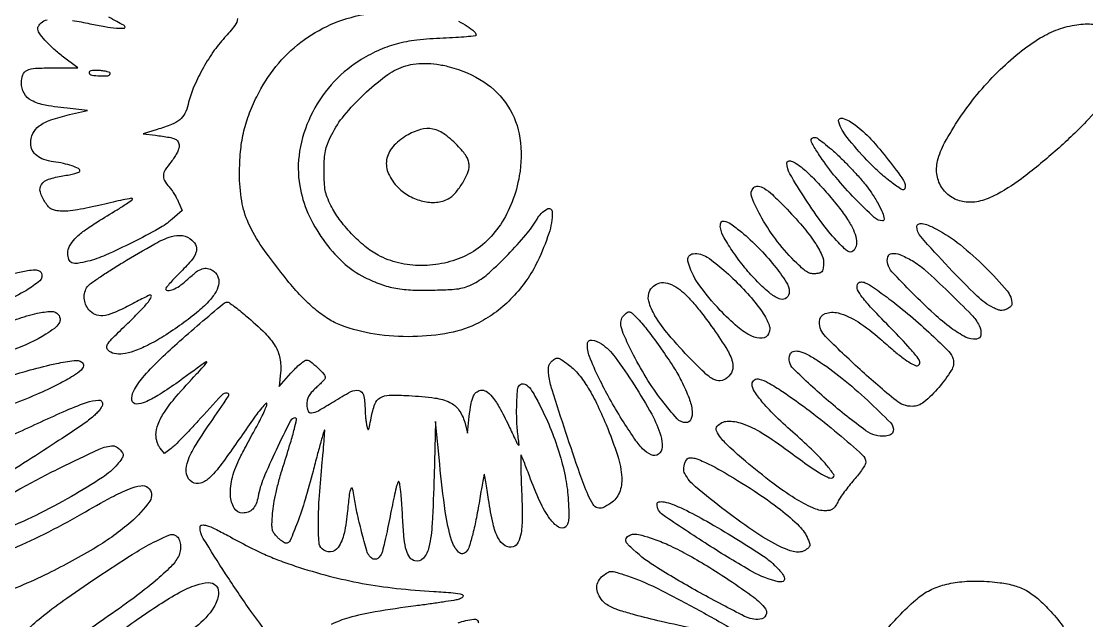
# Model space of a CAD drawing. Header units: inches. Extents: x 0 to 5940, y 0 to 4205.
# Drawn here: x 5421.95 to 5454.9, y 740.59 to 759.13 of the extents above; entities that cross this region are included whole.
import ezdxf

# ---------------------------------------------------------------- set-up
doc = ezdxf.new("R2010")
doc.units = ezdxf.units.IN
doc.header["$LTSCALE"] = 50
doc.header["$MEASUREMENT"] = 0
doc.layers.get('0').update_dxf_attribs({"color": 1})

# ---------------------------------------------------------------- blocks, each defined once
blk = doc.blocks.new('JACZ-COO-GE-001-CAR-LOGO-R00')
at = {"color": 8}
for points in [[(4930.75, 2835.17, -0.143951), (4929.55, 2832.1, -0.020713), (4925.16, 2826.9, 0.035031), (4920.14, 2820.6, 0.025592), (4915.46, 2812.98, 0.025936), (4911.67, 2805.11, 0.042851), (4909.42, 2798.1, -0.059895), (4908.01, 2794.15, -0.106612), (4905.85, 2791.48, -0.07751), (4902.29, 2789.41, -0.020649), (4896.07, 2787.27), (4890.07, 2785.48), (4895.31, 2784.79, -0.007597), (4901.3, 2783.91, -0.064681), (4903.89, 2783.13, -0.165194), (4905.12, 2782, -0.124694), (4905.57, 2780.21, -0.086109), (4905.34, 2778.88, -0.031481), (4904.58, 2777.12, -0.029034), (4903.46, 2775.19, -0.02523), (4902.07, 2773.31, 0.027858), (4899.56, 2769.88, 0.124792), (4898.77, 2767.54, 0.149726), (4899.26, 2765.34, 0.046172), (4901.22, 2762.52, -0.022239), (4902.34, 2761.07, -0.01413), (4903.52, 2759.28, -0.014192), (4904.58, 2757.45, -0.025407), (4905.33, 2755.89), (4906.79, 2752.41), (4902.53, 2748.62, -0.054957), (4896.78, 2744.55, -0.010597), (4885.49, 2738.6, -0.011362), (4873.85, 2733.11, -0.0416), (4866.16, 2730.43, -0.02621), (4861.77, 2729.54, -0.13432), (4859.32, 2729.83, -0.217711), (4858.01, 2731.22, -0.081808), (4857.57, 2733.92, -0.124392), (4858.34, 2736.98, -0.065504), (4860.65, 2740.18, -0.04665), (4864.58, 2743.63, -0.020205), (4870.38, 2747.49, 0.001349), (4878.78, 2752.64, 0.009222), (4882.86, 2755.26, 0.010042), (4885.27, 2756.94, 0.460708), (4885.31, 2757.47, 0.249165), (4884.9, 2757.6, 0.001781), (4881.29, 2756.88, 0.006177), (4877.11, 2755.99, 0.003849), (4872.23, 2754.84, -0.008551), (4866.75, 2753.61, -0.011589), (4861.76, 2752.69, -0.012438), (4857.59, 2752.13, -0.043213), (4854.87, 2752.07, -0.023436), (4852.2, 2752.37, -0.082069), (4850.56, 2752.92, -0.090884), (4849.28, 2753.93, -0.032734), (4847.85, 2755.78, -0.073728), (4845.72, 2760.26, -0.223943), (4846.19, 2763.51, -0.16984), (4849.23, 2765.83, -0.041173), (4855.47, 2767.3, 0.012569), (4858.23, 2767.79, 0.019668), (4860.57, 2768.36, 0.014621), (4862.4, 2768.94, 0.290348), (4862.75, 2769.38, 0.315597), (4862.19, 2770.39, 0.028482), (4859.37, 2771.56, 0.030096), (4855.64, 2772.62, 0.021904), (4851.39, 2773.37, -0.05002), (4847.24, 2774.34, -0.086502), (4844.15, 2776.04, -0.107622), (4842.25, 2778.38, -0.11728), (4841.57, 2781.23, -0.110991), (4842.53, 2785.52, -0.122524), (4845.22, 2788.8, -0.078948), (4850.18, 2791.41, -0.024537), (4858.31, 2793.72), (4866.07, 2795.51), (4858.57, 2796.27, -0.017901), (4847.85, 2797.74, -0.079345), (4841.85, 2799.8, -0.147527), (4838.72, 2802.91, -0.124654), (4837.57, 2807.44, -0.08985), (4838.19, 2810.84, -0.195879), (4839.95, 2812.76, -0.096404), (4843.57, 2813.67, -0.013553), (4851.29, 2813.88), (4861.87, 2813.88), (4855.15, 2818.96, -0.022758), (4851.11, 2822.32, -0.028292), (4847.69, 2825.81, -0.028678), (4845.23, 2828.98, -0.150746), (4844.57, 2831.06, -0.13034), (4844.67, 2831.41, -0.023908), (4845.03, 2832, -0.024254), (4845.54, 2832.66, -0.019967), (4846.14, 2833.31, -0.163322), (4848.64, 2834.55, -0.039325)], [(4859.53, 2834.31, -0.017193), (4867.12, 2832.9, 0.010943), (4873.54, 2831.63, 0.023947), (4878.51, 2831, 0.032923), (4881.77, 2830.96, 0.569495), (4882.17, 2831.72, 0.126944), (4881.66, 2832.21, 0.002918), (4878.73, 2833.83, 0.006326), (4875.24, 2835.68, 0.004222)], [(5025.97, 2833.96, -0.030758), (5029.75, 2831.77, -0.026169), (5032.85, 2829.46, -0.223081), (5033.57, 2827.93, -0.384987), (5033.28, 2827.6, -0.002832), (5029.38, 2827.23, -0.00843), (5024.78, 2826.9, -0.005079), (5019.32, 2826.65, 0.019733), (5008.01, 2825.8, 0.037687), (4999.06, 2824.08, 0.042093), (4991.15, 2821.2, 0.032508), (4983.08, 2816.81, 0.072576), (4971.06, 2806.52, 0.068678), (4962.22, 2793.03, 0.070258), (4957.5, 2777.96, 0.082805), (4957.54, 2763.03, 0.062162), (4961.07, 2751.27, 0.050386), (4967.59, 2739.81, 0.051227), (4976.11, 2730.08, 0.071338), (4985.6, 2723.5, 0.029892), (4992.46, 2720.56, 0.041653), (4998.91, 2718.84, 0.035969), (5006.24, 2718.06, 0.015987), (5015.96, 2718.04, 0.005751), (5023.22, 2718.34, 0.033493), (5027.02, 2718.8, 0.052163), (5029.95, 2719.68, 0.027152), (5033.39, 2721.34, 0.058356), (5039.21, 2725.5, 0.015944), (5047.33, 2733.36, 0.016584), (5055.07, 2741.88, 0.043731), (5059.83, 2748.61, -0.119875), (5064.06, 2752.99, -0.587102), (5066.39, 2751.72, -0.083547), (5064.95, 2742.49, -0.031798), (5060.05, 2730.38, -0.040063), (5055.3, 2722.26, -0.03878), (5049.28, 2714.91, -0.039438), (5042.31, 2708.69, -0.045117), (5034.74, 2703.95, -0.069669), (5022.02, 2699.59, -0.043277), (5006.3, 2697.95, -0.042182), (4989.96, 2699.04, -0.053126), (4975.29, 2702.89, -0.049934), (4969.8, 2705.63, -0.033683), (4964.14, 2709.76, -0.029138), (4958.27, 2715.29, -0.019267), (4952.18, 2722.25, -0.015413), (4941.39, 2736.48, -0.049306), (4935.48, 2746.81, -0.064111), (4932.54, 2756.53, -0.041712), (4931.59, 2768.23, -0.021638), (4932.01, 2777.65, -0.032795), (4933.27, 2785.74, -0.033998), (4935.53, 2793.39, -0.025784), (4938.99, 2801.42, -0.055126), (4947.29, 2814.42, -0.059314), (4958.06, 2824.93, -0.060113), (4970.86, 2832.52, -0.059348), (4985.14, 2836.88, -0.0423)], [(4823.57, 2678.38, -0.004351), (4841.37, 2683.58, -0.016207), (4852.7, 2686.39, -0.020438), (4860.31, 2687.7, -0.181164), (4863.57, 2686.94, -0.291032), (4864.26, 2685.38, -0.167592), (4863.27, 2683.5, -0.057148), (4859.95, 2681.01, -0.011987), (4853.57, 2677.49, -0.018186), (4844.11, 2672.99, -0.010285), (4832.36, 2668.2, -0.0097)], [(4834.7, 2725.34, -0.008828), (4840.24, 2726.44, -0.044512), (4843.38, 2726.72, -0.096716), (4845.23, 2726.36, -0.207697), (4846.22, 2725.34, -0.312156), (4845.43, 2722.07, -0.048108), (4839.74, 2717.92, -0.035245), (4830.49, 2713.29, -0.015116)], [(4832, 2605.74, 0.018199), (4847.34, 2612.79, 0.013912), (4863.6, 2621.56, -0.006435), (4876.43, 2628.73, -0.030018), (4884.1, 2632.32, -0.055505), (4889.09, 2633.68, -0.215171), (4892.11, 2632.84, -0.388395), (4892.91, 2627.08, -0.064333), (4884.71, 2617.96, -0.04209), (4869.68, 2607.09, -0.02107), (4849.07, 2595.85, -0.030103), (4824.27, 2585.44, -0.064738)], [(4833.95, 2655.64, -0.002831), (4855.54, 2665.56, -0.023054), (4865.64, 2669.57, -0.067246), (4870.83, 2670.62, -0.4331), (4872.57, 2668.98, -0.125735), (4872.33, 2668.04, -0.031163), (4871.47, 2666.67, -0.0299), (4870.26, 2665.19, -0.026093), (4868.82, 2663.78, -0.031821), (4864.06, 2660.11, -0.003179), (4852.1, 2652.12, -0.004243), (4838.5, 2643.34, -0.004727), (4825.23, 2635.1, 0.015967)], [(5025.79, 2574.59, -0.043638), (5032.65, 2576.16, -0.455241), (5034.57, 2574.48, -0.202877)], [(4946.98, 2565.7, -0.01494), (4936.45, 2579.63, -0.010987), (4925.59, 2595.65, -0.005939), (4915.95, 2610.95, -0.138383), (4914.57, 2615.85, -0.384385), (4915.34, 2616.71, -0.100279), (4917.36, 2616.51, -0.040571), (4920.9, 2615.1, -0.009916), (4926.49, 2612.2, 0.005134), (4935.61, 2607.36, 0.013334), (4942.3, 2604.11, 0.015912), (4948.44, 2601.57, 0.010778), (4955.57, 2599.05, 0.015941), (4970.25, 2594.73, 0.018262), (4984.52, 2591.57, 0.017863), (4999.26, 2589.41, 0.014074), (5015.34, 2588.09, -0.007874), (5023.71, 2587.51, -0.058661), (5027.62, 2586.71, -0.577907), (5027.82, 2585.72, -0.115001), (5025.8, 2584.63, -0.02711), (5024.01, 2584.24, -0.002248), (5019.32, 2583.51, -0.002998), (5013.71, 2582.69, -0.002308), (5007.57, 2581.86, 0.008677), (4990.03, 2579.27, 0.028636), (4978.64, 2576.7, 0.04436), (4971.09, 2573.8, 0.112542)], [(4833.01, 2564.7, -0.032724), (4847.02, 2577.64, -0.017767), (4857.08, 2585.2, -0.006046), (4872.2, 2595.48, -0.005322), (4887.25, 2605.23, -0.030493), (4895.58, 2609.81, -0.002513), (4900.36, 2612.04, -0.043203), (4901.98, 2612.62, -0.130016), (4903.06, 2612.62, -0.07728), (4904.24, 2612.1, -0.149312), (4905.48, 2610.65, -0.075064), (4906.11, 2608.31, -0.068599), (4906.04, 2605.63, -0.078906), (4905.24, 2603.2, -0.078176), (4901.96, 2598.73, -0.019865), (4895.3, 2592.64, -0.016626), (4885.95, 2585.25, -0.008098), (4873.57, 2576.42, 0.015816), (4855.26, 2562.94, 0.06154)], [(5209.16, 2569.97, -0.0187), (5215.81, 2577.43, -0.018757), (5223.02, 2584.37, -0.057859), (5228.53, 2588.26, -0.056749), (5234.64, 2590.74, -0.039024), (5241.97, 2592.17, -0.034876), (5250.31, 2592.56, -0.02633), (5259.47, 2591.86, -0.037329), (5265.77, 2590.55, -0.059211), (5270.85, 2588.43, -0.052662), (5275.68, 2584.97, -0.023351), (5281.31, 2579.5, -0.085925), (5291.58, 2563.84, -0.12761)]]:
    blk.add_lwpolyline(points, format="xyb", dxfattribs=at)
for points in [[(5305.27, 2830.92, -0.135992), (5309.93, 2825.95, -0.124131), (5311.57, 2819.11, -0.092733), (5309.89, 2810.66, -0.048447), (5304.93, 2801.1, -0.049495), (5296.61, 2790.68, -0.018956), (5283.15, 2777.88, -0.019091), (5268.63, 2766.04, -0.044476), (5256.73, 2758.63, -0.062435), (5250.15, 2756.28, -0.09109), (5244.02, 2756.05, -0.102561), (5238.73, 2757.97, -0.099966), (5234.59, 2761.85, -0.113946), (5232.28, 2767.43, -0.101571), (5232.52, 2773.71, -0.065655), (5235.56, 2781.54, -0.021413), (5242, 2792.16, -0.02576), (5249.61, 2802.39, -0.024318), (5258.37, 2812, -0.025156), (5267.65, 2820.34, -0.034906), (5276.79, 2826.76, -0.047852), (5284.47, 2830.44, -0.051642), (5292.51, 2832.48, -0.057458), (5299.83, 2832.7, -0.11623)], [(5022.03, 2814.35, -0.080107), (5036.92, 2807.79, -0.107086), (5047.3, 2797.36, -0.106886), (5052.45, 2783.54, -0.079567), (5052.2, 2767.23, -0.048198), (5049.1, 2756.04, -0.055868), (5044.02, 2746.24, -0.05993), (5037.27, 2738.39, -0.072941), (5029.25, 2732.95, -0.057657), (5019.89, 2729.69, -0.055869), (5009.93, 2728.61, -0.056916), (5000.16, 2729.76, -0.064813), (4991.35, 2733.08, -0.050658), (4985.75, 2736.83, -0.029602), (4979.85, 2742.34, -0.029478), (4974.59, 2748.58, -0.04652), (4970.94, 2754.54, -0.021171), (4969.39, 2758.07, -0.045328), (4968.56, 2760.92, -0.037273), (4968.18, 2764.21, -0.01039), (4968.07, 2769.4, -0.010629), (4968.18, 2774.75, -0.040955), (4968.6, 2778.04, -0.046411), (4969.51, 2781.02, -0.016429), (4971.35, 2785.09, -0.059403), (4976.69, 2793.31, -0.029285), (4985.24, 2802.42, -0.029069), (4994.57, 2810.29, -0.075111), (5002.31, 2814.45, -0.052526), (5006.47, 2815.46, -0.034536), (5011.38, 2815.77, -0.032297), (5016.69, 2815.4, -0.030116)], [(4866.8, 2811.69, 0.278093), (4867.93, 2810.73, 0.032472), (4871.36, 2810.38, 0.032323), (4874.78, 2810.49, 0.317798), (4875.82, 2811.38, 0.360413), (4875.62, 2811.79, 0.038776), (4874.57, 2812.18, 0.033703), (4873.06, 2812.5, 0.019682), (4871.22, 2812.69, 0.011972), (4868.84, 2812.78, 0.059661), (4867.52, 2812.64, 0.165198), (4866.91, 2812.27, 0.259342)], [(5196.95, 2789.31, -0.043063), (5203.75, 2783.13, -0.021475), (5211.28, 2774.25, -0.013861), (5217.86, 2765.28, -0.235978), (5218.36, 2761.76, -0.489677), (5217.15, 2761.34, -0.018266), (5212.59, 2764.52, -0.023059), (5207.28, 2768.91, -0.019225), (5202.05, 2774.04, -0.020302), (5193.54, 2783.83, -0.088413), (5189.89, 2790.55, -0.613402), (5191.48, 2792.16, -0.086308)], [(5003.53, 2784.63, 0.077575), (4997.63, 2779.75, 0.142514), (4995, 2774.16, 0.148868), (4995.82, 2768.2, 0.087399), (4999.97, 2762.24, 0.071058), (5004.87, 2758.54, 0.070271), (5010.63, 2756.35, 0.074667), (5016.44, 2755.91, 0.101177), (5021.49, 2757.34, 0.095888), (5024.39, 2759.63, 0.037319), (5027.45, 2763.76, 0.03717), (5029.84, 2768.27, 0.103707), (5030.57, 2771.76, 0.069067), (5030.32, 2773.56, 0.059506), (5029.58, 2775.32, 0.04327), (5028.23, 2777.31, 0.01637), (5026.02, 2779.83, 0.043677), (5020.16, 2785.09, 0.108953), (5014.95, 2787.46, 0.123176), (5009.64, 2787.28, 0.064362)], [(5190.51, 2775.27, -0.012106), (5194.3, 2771.48, -0.009674), (5198.21, 2767.23, -0.009804), (5201.66, 2763.15, -0.024289), (5203.99, 2760, -0.017163), (5206.87, 2755.32, -0.034682), (5208.75, 2751.42, -0.051958), (5209.52, 2748.71, -0.465459), (5208.82, 2747.88, -0.190292), (5205.21, 2749.31, -0.01221), (5196.96, 2757.41, -0.018656), (5188.59, 2766.72, -0.027239), (5182, 2775.55, -0.006662), (5178.98, 2780.24, -0.064602), (5177.99, 2782.38, -0.283666), (5178.26, 2783.41, -0.194062), (5179.41, 2783.88, -0.152417), (5180.68, 2783.48, -0.013648), (5183.41, 2781.48, -0.015857), (5186.73, 2778.74, -0.009399)], [(5174.33, 2770.58, -0.025869), (5179.01, 2766.23, -0.012817), (5184.52, 2760.28, -0.012816), (5189.77, 2753.97, -0.022802), (5193.72, 2748.47, -0.034607), (5196.21, 2744, -0.067892), (5197.43, 2740.12, -0.096306), (5197.36, 2737.02, -0.167062), (5196.03, 2734.85, -0.158473), (5195.01, 2734.44, -0.148422), (5193.92, 2734.7, -0.060598), (5192.42, 2735.83, -0.009202), (5189.78, 2738.48, -0.032607), (5183.14, 2746.33, -0.015336), (5175.57, 2757.27, -0.010397), (5168.82, 2768.18, -0.13411), (5167.57, 2772.75, -0.300922), (5168.15, 2773.63, -0.18008), (5169.45, 2773.69, -0.071452), (5171.59, 2772.65, -0.0249)], [(5166.69, 2753.87, -0.01412), (5174.29, 2745.56, -0.030866), (5179.52, 2738.71, -0.040299), (5182.64, 2733.12, -0.128822), (5183.37, 2728.94, -0.025775), (5183.09, 2726.92, -0.135396), (5182.6, 2725.92, -0.152722), (5181.7, 2725.37, -0.035629), (5179.94, 2725.07, -0.070026), (5178.11, 2725.15, -0.082093), (5176.47, 2725.74, -0.052447), (5174.6, 2727.06, -0.013084), (5171.85, 2729.6, -0.03414), (5163.56, 2738.87, -0.035838), (5156.74, 2749.03, -0.034464), (5152.39, 2758.06, -0.300143), (5153.24, 2762.21, -0.234503), (5155.15, 2762.85, -0.105209), (5157.7, 2761.93, -0.049749), (5161.29, 2759.18, -0.011754)], [(5148.07, 2742.96, -0.027637), (5155.32, 2736.31, -0.02482), (5162.07, 2728.67, -0.022073), (5167.31, 2721.49, -0.147473), (5168.57, 2717.3, -0.212494), (5167.4, 2714.67, -0.26624), (5164.83, 2714.11, -0.095336), (5160.53, 2716.45, -0.026251), (5154.82, 2721.66, -0.023315), (5149.45, 2727.65, -0.020859), (5144.45, 2734.33, -0.020434), (5140.52, 2740.58, -0.080748), (5138.93, 2744.83, -0.144477), (5139.13, 2747.08, -0.363791), (5140.48, 2747.81, -0.104067), (5143.34, 2746.57, -0.017732)], [(5232.05, 2744.34, -0.047306), (5242.18, 2737.65, -0.026569), (5253.17, 2727.8, -0.021691), (5262.45, 2717.7, -0.176815), (5264.57, 2711.91, -0.161602), (5264.41, 2711.42, -0.048048), (5263.88, 2710.83, -0.042691), (5263.11, 2710.25, -0.034938), (5262.21, 2709.76, -0.054301), (5260.88, 2709.32, -0.080018), (5259.66, 2709.26, -0.066036), (5258.31, 2709.59, -0.026164), (5256.58, 2710.38, -0.07376), (5249.58, 2715.42, -0.010983), (5237.37, 2727.83, -0.006766), (5225.23, 2741.09, -0.184048), (5223.57, 2745.44, -0.284672), (5224.22, 2746.5, -0.148853), (5225.8, 2746.76, -0.067139), (5228.44, 2746.05, -0.022733)], [(4911.09, 2739.61, -0.132606), (4912.85, 2737.02, -0.174904), (4912.82, 2734.18, -0.089897), (4910.68, 2730.6, -0.019885), (4905.75, 2725.39, 0.009522), (4903.27, 2722.88, 0.015796), (4901.29, 2720.66, 0.009608), (4899.78, 2718.79, 0.377369), (4899.82, 2718.3, 0.24456), (4901.22, 2717.86, 0.06642), (4903.5, 2718.58, 0.049397), (4906.31, 2720.26, 0.028493), (4909.34, 2722.77, -0.022336), (4912.93, 2725.84, -0.08362), (4915.53, 2727.24, -0.13145), (4917.79, 2727.39, -0.096517), (4920.12, 2726.44, -0.137921), (4922.14, 2724.11, -0.136902), (4922.67, 2721.07, -0.103066), (4921.53, 2717.49, -0.054875), (4918.82, 2713.71, -0.036515), (4913.86, 2708.93, -0.016489), (4906.72, 2703.39, -0.016438), (4898.94, 2698.14, -0.025581), (4891.88, 2694.19, -0.02713), (4886.05, 2691.69, -0.057456), (4881.28, 2690.54, -0.080783), (4877.56, 2690.69, -0.147025), (4874.9, 2692.12, -0.213846), (4874.39, 2693.46, -0.144837), (4874.95, 2695.02, -0.038956), (4877.11, 2697.54, -0.003097), (4883.38, 2703.7, 0.006328), (4889.07, 2709.35, 0.026055), (4892.28, 2712.99, 0.064039), (4893.56, 2715.11, 0.541851), (4893.06, 2715.88, 0.114841), (4892.69, 2715.79, 0.001098), (4890.19, 2714.56, 0.00359), (4887.32, 2713.1, 0.002308), (4884.02, 2711.38, -0.020472), (4877.27, 2708.17, -0.074266), (4872.69, 2706.97, -0.126847), (4869.33, 2707.46, -0.127314), (4866.64, 2709.51, -0.071862), (4865.24, 2711.94, -0.079897), (4864.65, 2714.57, -0.082854), (4864.93, 2717.18, -0.085457), (4866.03, 2719.52, -0.084446), (4867.2, 2720.71, -0.005795), (4871.07, 2723.41, -0.008139), (4875.79, 2726.53, -0.006018), (4881.11, 2729.83, -0.006951), (4895.09, 2738, -0.049985), (4902.22, 2741.15, -0.11928), (4906.98, 2741.52, -0.138603)], [(5133.18, 2732.24, -0.03211), (5140.41, 2726.63, -0.020995), (5148.02, 2719.31, -0.02104), (5154.66, 2711.74, -0.050248), (5158.74, 2705.48, -0.020296), (5159.72, 2703.4, -0.061745), (5160.14, 2701.9, -0.082983), (5160.12, 2700.6, -0.061603), (5159.69, 2699.23, -0.276599), (5156.88, 2697.3, -0.128824), (5152.39, 2698.18, -0.065856), (5146.25, 2702.2, -0.0253), (5138.85, 2709.26, -0.035226), (5129.35, 2720.83, -0.094054), (5124.92, 2730.5, -0.453422), (5127.18, 2733.73, -0.178329)], [(5221.49, 2730.75, -0.053639), (5227.2, 2726.61, -0.008539), (5237.3, 2717.16, -0.007314), (5247.15, 2707.34, -0.075813), (5250.47, 2702.7, -0.146425), (5251.18, 2698.8, -0.356432), (5249.23, 2696.9, -0.140768), (5244.58, 2697.79, -0.042774), (5238.42, 2701.62, -0.025883), (5230.98, 2707.79, -0.011149), (5221.71, 2716.73, -0.006292), (5212.85, 2725.87, -0.128349), (5211.02, 2729.22, -0.129218), (5211.06, 2732.32, -0.297731), (5212.73, 2733.8, -0.135725), (5216.19, 2733.36, -0.031566)], [(5120.57, 2718.83, -0.036428), (5123.65, 2716.28, -0.020831), (5126.99, 2712.8, -0.016885), (5130.73, 2708.25, -0.008959), (5135.08, 2702.38, -0.011673), (5141.21, 2693.34, -0.059396), (5143.87, 2687.88, -0.125755), (5144.2, 2684.05, -0.15632), (5142.57, 2680.88, -0.12354), (5139.58, 2679.09, -0.179907), (5136.55, 2679.28, -0.082804), (5132.67, 2681.84, -0.013696), (5126.26, 2688.13, -0.014717), (5116.53, 2698.83, -0.04255), (5110.69, 2706.95, -0.067325), (5108.02, 2713.2, -0.192529), (5108.53, 2717.81, -0.115304), (5110.65, 2720.22, -0.134689), (5113.5, 2721.27, -0.112164), (5116.9, 2720.79, -0.064366)], [(5211.54, 2714.3, -0.013912), (5220.84, 2706.89, -0.013509), (5229.8, 2698.89, -0.009153), (5237.37, 2691.5, -0.134045), (5239.19, 2688.28, -0.202133), (5238.43, 2683.39, -0.040127), (5233.09, 2676.09, -0.040718), (5226.59, 2669.7, -0.175704), (5221.57, 2667.88, -0.173623), (5214.63, 2670.36, -0.012753), (5199.07, 2683.82, -0.011966), (5184.14, 2698.08, -0.198624), (5181.57, 2704.3, -0.309503), (5184.02, 2707.88, -0.161753), (5189.66, 2708.16, -0.076561), (5198.22, 2704.3, -0.037436), (5207.75, 2697.02, 0.005668), (5213.52, 2692.01, 0.015931), (5217.7, 2688.68, 0.022155), (5220.89, 2686.52, 0.064261), (5223.32, 2685.43, 0.382644), (5224.71, 2686.08, 0.254104), (5224.54, 2687.95, 0.038636), (5220.74, 2692.75, 0.006599), (5212.73, 2701.2, -0.004232), (5204.19, 2710.11, -0.025337), (5200.03, 2715, -0.051135), (5198.06, 2718.21, -0.206912), (5197.96, 2720.46, -0.26773), (5199.25, 2721.5, -0.146907), (5201.32, 2721.22, -0.047943), (5204.87, 2719.18, -0.007134)], [(4934.36, 2706.99, -0.017009), (4942.57, 2699.43, -0.061491), (4946.96, 2693.87, -0.090363), (4948.97, 2688.63, -0.069214), (4949.27, 2682.48), (4948.72, 2676.46), (4953.73, 2682.17, -0.016631), (4955.78, 2684.36, -0.021849), (4957.8, 2686.2, -0.020058), (4959.57, 2687.57, -0.155388), (4960.55, 2687.88, -0.174398), (4962.15, 2687.3, -0.018402), (4965.17, 2684.62, -0.017976), (4967.98, 2681.72, -0.185758), (4968.57, 2680.19, -0.182134), (4968.43, 2679.81, -0.006823), (4967.39, 2678.67, -0.011558), (4966.1, 2677.34, -0.007789), (4964.57, 2675.88, 0.020289), (4962.5, 2673.81, 0.06147), (4961.35, 2672.19, 0.077429), (4960.76, 2670.57, 0.047411), (4960.57, 2668.53, 0.105682), (4961.13, 2665.9, 0.328126), (4962.62, 2665.05, 0.100398), (4965.56, 2666.02, 0.009667), (4972.05, 2669.9, -0.017006), (4979.58, 2674.25, -0.175733), (4983.07, 2674.74, -0.297999), (4985.02, 2672.79, -0.045192), (4985.69, 2667.05, 0.010441), (4985.78, 2665.04, 0.008192), (4985.96, 2662.87, 0.008296), (4986.2, 2660.85, 0.020087), (4986.46, 2659.38, 0.037141), (4986.86, 2658.02, 0.645175), (4987.2, 2658, 0.072932), (4987.58, 2659.06, 0.00325), (4988.31, 2662.88, -0.039228), (4989.91, 2668.84, -0.17526), (4992.18, 2671.6, -0.130622), (4996.09, 2672.71, -0.018254), (5004.57, 2672.54, -0.018488), (5015.82, 2671.49, -0.078999), (5022.26, 2669.59, -0.127819), (5026.16, 2666.3, -0.087739), (5028.65, 2661.05), (5029.93, 2656.38), (5030.63, 2663.48, -0.017829), (5031.39, 2669.07, -0.068456), (5032.45, 2672.41, -0.127894), (5033.96, 2674.21, -0.155747), (5036.05, 2674.88, -0.172326), (5038.51, 2674, -0.062429), (5041.11, 2671.29, -0.037958), (5044.12, 2666.52, -0.011291), (5047.98, 2658.82, 0.001191), (5051.04, 2652.38, 0.064611), (5051.78, 2651.25, 0.732372), (5052.1, 2651.39, 0.011289), (5051.76, 2654.38, -0.023127), (5051.15, 2661.03, -0.017569), (5051.09, 2668.34, -0.011504), (5051.41, 2675.02, -0.180266), (5052.35, 2677.06, -0.240043), (5054.05, 2677.61, -0.160719), (5055.9, 2676.65, -0.063367), (5058.16, 2673.69, -0.013725), (5061.23, 2668.02, -0.021946), (5065.95, 2657.56, -0.022954), (5069.67, 2646.88, -0.024266), (5072.18, 2636.6, -0.03543), (5073.31, 2627.35, -0.00559), (5073.52, 2621.86, -0.031353), (5073.42, 2618.93, -0.063333), (5073.01, 2617.14, -0.132638), (5072.2, 2615.98, -0.331412), (5069.09, 2615.82, -0.091203), (5065.35, 2619.44, -0.048728), (5061.11, 2626.8, -0.017909), (5056.56, 2637.9, 0.002965), (5055.34, 2641.16, 0.004467), (5054.23, 2643.99, 0.001859), (5053.25, 2646.4, 0.099071), (5052.97, 2646.81, 0.670972), (5052.79, 2646.73, 0.001328), (5052.83, 2642.45, 0.004725), (5052.95, 2637.39, 0.0027), (5053.17, 2631.29, -0.009272), (5053.45, 2620.02, -0.039077), (5052.96, 2613.28, -0.07406), (5051.72, 2609.26, -0.207184), (5049.55, 2607.37, -0.217642), (5046.06, 2607.8, -0.135955), (5043.21, 2610.85, -0.065545), (5040.9, 2617.19, -0.017925), (5038.96, 2627.68, 0.001846), (5038.34, 2631.8, 0.002952), (5037.77, 2635.31, 0.000606), (5037.25, 2638.4, 0.149548), (5037.12, 2638.65, 0.609791), (5037, 2638.61, 0.000958), (5036.44, 2635.67, 0.004353), (5035.83, 2632.26, 0.00253), (5035.16, 2628.15, -0.008567), (5033.7, 2619.89, -0.013809), (5032.15, 2612.93, -0.013147), (5030.62, 2607.49, -0.097452), (5029.35, 2605.13, -0.447343), (5026.04, 2604.99, -0.119592), (5022.99, 2610.15, -0.039375), (5020.28, 2622.52, -0.009985), (5017.87, 2642.97), (5016.07, 2661.38), (5015.45, 2637.88, -0.00645), (5014.64, 2617.35, -0.042456), (5013.23, 2607.17, -0.122901), (5010.84, 2602.42, -0.28365), (5007.18, 2601.26, -0.174271), (5005.02, 2602.71, -0.086908), (5003.54, 2605.7, -0.047624), (5002.56, 2610.71, -0.01255), (5001.96, 2618.88, 0.003379), (5001.73, 2623.16, 0.003642), (5001.45, 2627.32, 0.003442), (5001.15, 2630.89, 0.017402), (5000.9, 2632.88, 0.005159), (5000.55, 2634.97, 0.155846), (5000.3, 2635.43, 0.514866), (5000.02, 2635.38, 0.019569), (4999.52, 2634.22, 0.034509), (4999.09, 2632.79, 0.002685), (4998.21, 2628.88, 0.003657), (4997.23, 2624.2, 0.002786), (4996.21, 2619.05, -0.00489), (4995.18, 2613.92, -0.006424), (4994.13, 2609.25, -0.004804), (4993.16, 2605.37, -0.059544), (4992.61, 2603.96, -0.082385), (4991.54, 2602.57, -0.154152), (4990.28, 2601.96, -0.162244), (4988.94, 2602.21, -0.093651), (4987.66, 2603.27, -0.105017), (4986.45, 2605.58, -0.005383), (4984.23, 2613.8, -0.009477), (4982.22, 2622.25, -0.020073), (4981.05, 2628.88, 0.030976), (4980.35, 2632.39, 0.696951), (4979.63, 2632.46, 0.083164), (4978.9, 2629.94, 0.006326), (4978.16, 2622.88, -0.030245), (4976.67, 2613.13, -0.094939), (4974.09, 2607.06, -0.227978), (4970.79, 2605.11, -0.220651), (4967.14, 2606.45, -0.181001), (4965.86, 2609.27, -0.016714), (4965.58, 2617.08, -0.017104), (4965.92, 2627.72, -0.007448), (4967.06, 2641.81, 0.002144), (4967.61, 2647.75, 0.003476), (4968.01, 2652.8, 0.000629), (4968.33, 2657.25, 0.217408), (4968.22, 2657.56, 0.572741), (4968.04, 2657.52, 0.000546), (4966.64, 2652.53, 0.003418), (4965.08, 2646.83, 0.00201), (4963.29, 2639.99, -0.009796), (4959.88, 2627.73, -0.017213), (4956.52, 2617.76, -0.012104), (4953.41, 2610.08, -0.29912), (4951.59, 2608.88, -0.129978), (4951, 2609.03, -0.023507), (4950.04, 2609.64, -0.023933), (4948.96, 2610.48, -0.019668), (4947.89, 2611.47, -0.044163), (4946.42, 2613.23, -0.103577), (4945.75, 2614.79, -0.059576), (4945.58, 2616.99, -0.007611), (4945.85, 2621.72, -0.024336), (4946.35, 2625.8, -0.013104), (4947.34, 2630.77, -0.011811), (4948.74, 2636.37, -0.009219), (4950.52, 2642.38, 0.002988), (4953.56, 2652.18, 0.011991), (4955.23, 2658.23, 0.010817), (4956.16, 2662.28, 0.475036), (4955.67, 2662.88, 0.283422), (4953.43, 2661.5, 0.005698), (4947.33, 2649.01, 0.012742), (4941.91, 2636.8, 0.051955), (4939.6, 2629.03, -0.047819), (4938.69, 2625.84, -0.094553), (4937.28, 2623.63, -0.113569), (4935.36, 2622.33, -0.091642), (4932.9, 2621.88, -0.26948), (4929.29, 2623.98, -0.11837), (4927.69, 2629.49, -0.07735), (4928.54, 2637.37, -0.052857), (4931.79, 2645.78, -0.002889), (4933.39, 2648.86, -0.001471), (4935.43, 2652.72, -0.001461), (4937.57, 2656.68, -0.002189), (4939.45, 2660.12, 0.009939), (4941.07, 2663.18, 0.014286), (4942.36, 2665.95, 0.010003), (4943.31, 2668.28, 0.174309), (4943.33, 2669.09, 0.56934), (4942.9, 2669.18, 0.01219), (4941.16, 2667.21, 0.015718), (4938.99, 2664.48, 0.008517), (4936.5, 2660.99, -0.004357), (4924.64, 2644.12, -0.039384), (4918.84, 2637.23, -0.121057), (4914.82, 2634.76, -0.226299), (4911.11, 2635.26, -0.193372), (4908.79, 2638.59, -0.132575), (4908.96, 2643.26, -0.062176), (4912.07, 2650.13, -0.014277), (4919.03, 2660.83, 0.004417), (4926.85, 2672.33, 0.560326), (4926.25, 2673.63, 0.239079), (4923.92, 2672.77, 0.00339), (4913.57, 2661.47, -0.004451), (4910.1, 2657.7, -0.005074), (4906.72, 2654.15, -0.004617), (4903.79, 2651.2, -0.028307), (4902.18, 2649.78), (4899.29, 2647.51), (4897.43, 2649.81, -0.058693), (4896.72, 2650.93, -0.033198), (4896.12, 2652.44, -0.032683), (4895.71, 2654.05, -0.045714), (4895.57, 2655.54, -0.09464), (4896.47, 2660.24, -0.052404), (4899.18, 2665.43, -0.032309), (4904.26, 2672.08, -0.008904), (4913.07, 2681.85, 0.004142), (4916.09, 2685.14, 0.030027), (4917.43, 2686.81, 0.689732), (4917.27, 2687.05, 0.102478), (4916.48, 2686.68, -0.004565), (4904.08, 2677.67, -0.018666), (4896.31, 2672.55, -0.02983), (4890.9, 2669.7, -0.106819), (4887.11, 2668.88, -0.377469), (4885.19, 2670.57, -0.151389), (4885.85, 2674.3, -0.058533), (4889.86, 2680.29, -0.022755), (4896.7, 2687.58, -0.010317), (4904.69, 2695.04, -0.006082), (4914.53, 2703.64, -0.001684), (4924.58, 2712.17, -0.166468), (4926.29, 2712.83, -0.159764), (4927.05, 2712.61, -0.008208), (4929.17, 2711.13, -0.012381), (4931.65, 2709.24, -0.008611)], [(4853.53, 2707.43, -0.162432), (4854.25, 2705.57, -0.155942), (4853.73, 2703.63, -0.087021), (4851.76, 2701.48, -0.027147), (4848.13, 2699, -0.048027), (4834.06, 2692.23, -0.016463), (4812.57, 2685.11, -0.007983), (4790.51, 2678.98, -0.329268), (4786.17, 2680.71, -0.412113), (4786.72, 2683.07, -0.014641), (4795.54, 2688.25, -0.019409), (4807.35, 2694.15, -0.011209), (4821.97, 2700.37, -0.009122), (4835.41, 2705.45, -0.030837), (4844.42, 2708.06, -0.04783), (4850.46, 2708.81, -0.230674)], [(5103.25, 2705.63, -0.025939), (5107.77, 2700.33, -0.010431), (5113.4, 2692.66, -0.010428), (5118.7, 2684.76, -0.026018), (5122.15, 2678.72, -0.025668), (5125.36, 2671.43, -0.064434), (5126.71, 2665.79, -0.129216), (5126.18, 2662.28, -0.299302), (5124.05, 2660.88, -0.211145), (5120.23, 2662.57, -0.021603), (5113.74, 2670.35, -0.02528), (5106.87, 2680.36, -0.022205), (5100.72, 2691.45, -0.008463), (5097.39, 2698.41, -0.049779), (5096.09, 2702.24, -0.106896), (5096.05, 2704.81, -0.135554), (5097.11, 2706.92, -0.035907), (5098.66, 2708.41, -0.228506), (5099.7, 2708.67, -0.1409), (5100.84, 2708.06, -0.011556)], [(5087.62, 2694.85, -0.078841), (5093.46, 2689.11, -0.01616), (5101.71, 2677.18, -0.017498), (5109.27, 2664.49, -0.052637), (5113.17, 2655.21, -0.082895), (5113.8, 2650.27, -0.231994), (5112.19, 2647.29, -0.266775), (5109.08, 2646.98, -0.098854), (5105.36, 2649.63, -0.039369), (5101.62, 2654.3, -0.01053), (5096.43, 2662.28, -0.010944), (5091.11, 2671.31, -0.01405), (5086.64, 2679.84, -0.019622), (5082.42, 2689.4, -0.110841), (5081.56, 2694.87, -0.433832), (5083.51, 2696.46, -0.122368)], [(5180.66, 2687.75, -0.026596), (5191.23, 2680.1, -0.018251), (5202.4, 2670.39, -0.010453), (5212.29, 2660.75, -0.245759), (5213.38, 2657.13, -0.119788), (5213.04, 2656.37, -0.089808), (5212.35, 2655.76, -0.071138), (5211.34, 2655.32, -0.041612), (5210.04, 2655.08, -0.184374), (5201.64, 2657.38, -0.019669), (5185.5, 2670.18, -0.016935), (5170.29, 2684.17, -0.298278), (5168.94, 2690.4, -0.244109), (5170.3, 2691.61, -0.117934), (5172.68, 2691.64, -0.064074), (5176.15, 2690.37, -0.023524)], [(5073.24, 2686, -0.061578), (5077.34, 2682.18, -0.033887), (5081.39, 2676.64, -0.027597), (5085.45, 2669.32, -0.015389), (5089.63, 2660.01, -0.019056), (5094.6, 2646.47, -0.06355), (5096.36, 2637.19, -0.10954), (5095.33, 2630.71, -0.151913), (5091.67, 2626.16, -0.04124), (5088.14, 2624.19, -0.194397), (5085.87, 2624.09, -0.173156), (5084, 2625.61, -0.031551), (5081.91, 2629.63, -0.021265), (5078.29, 2638.81, -0.0036), (5072.27, 2656.66, -0.002485), (5066.34, 2674.98, -0.043043), (5064.95, 2681.1, -0.020515), (5064.74, 2683.35, -0.057298), (5064.83, 2684.93, -0.078839), (5065.25, 2686.14, -0.074116), (5066.03, 2687.2, -0.049928), (5067.55, 2688.44, -0.189721), (5068.73, 2688.69, -0.105501), (5070.18, 2688.12, -0.010587)], [(5165.67, 2674.27, -0.015314), (5177.61, 2665.76, -0.013359), (5189.58, 2656.15, -0.006678), (5200.2, 2646.9, -0.213378), (5201.57, 2643.83, -0.131055), (5201.29, 2642.8, -0.016667), (5200.07, 2640.83, -0.018604), (5198.42, 2638.55, -0.01449), (5196.47, 2636.19, 0.01157), (5194.38, 2633.69, 0.010125), (5192.31, 2630.98, 0.010231), (5190.54, 2628.46, 0.029674), (5189.45, 2626.63, -0.025233), (5188.28, 2624.6, -0.095371), (5187.27, 2623.55, -0.112322), (5186.03, 2623.04, -0.042082), (5184.15, 2622.88, -0.108651), (5178.71, 2624.08, -0.030566), (5171.01, 2628.22, -0.02451), (5161.42, 2634.84, -0.011655), (5149.73, 2644.23, -0.010517), (5142.99, 2650.15, -0.037792), (5139.08, 2654.32, -0.068007), (5137.26, 2657.34, -0.281872), (5137.55, 2659.35, -0.212933), (5141.84, 2661.47, -0.093617), (5148.23, 2660.52, -0.05584), (5156.87, 2656.39, -0.020487), (5168.07, 2648.75, 0.004432), (5176.36, 2642.69, 0.017984), (5181.57, 2639.23, 0.025945), (5185.13, 2637.3, 0.163215), (5187.15, 2637.05, 0.526214), (5187.73, 2638.44, 0.034621), (5184.67, 2642.58, 0.024772), (5179.16, 2648.43, 0.009955), (5171.09, 2655.88, -0.010556), (5162.99, 2663.38, -0.023714), (5157.25, 2669.47, -0.028468), (5153.54, 2674.33, -0.149652), (5152.57, 2677.51, -0.250659), (5153.52, 2679.29, -0.210745), (5155.65, 2679.66, -0.070999), (5159.54, 2678.09, -0.01564)], [(4880, 2649.31, -0.053575), (4881.17, 2647.85, -0.184321), (4881.41, 2646.69, -0.118958), (4880.85, 2645.34, -0.017027), (4878.99, 2642.97, -0.073688), (4872.51, 2637.23, -0.014194), (4859.11, 2629.04, -0.01569), (4843.71, 2620.85, -0.020239), (4829.07, 2614.36, -0.035058), (4823.41, 2612.57, -0.033715), (4817.49, 2611.56, -0.030365), (4812.47, 2611.36, -0.31334), (4810.88, 2612.51, -0.2671), (4811.18, 2614.11, -0.027809), (4813.94, 2617, -0.027332), (4818, 2620.4, -0.015322), (4823.28, 2624.11, -0.01954), (4836.93, 2632.33, -0.01076), (4854.22, 2641.37, -0.006687), (4871.05, 2649.43, -0.104258), (4877.25, 2650.86, -0.097453), (4877.81, 2650.76, -0.035679), (4878.54, 2650.41, -0.033724), (4879.31, 2649.91, -0.034315)], [(5139.07, 2640.23, -0.01291), (5153.46, 2631.43, -0.02293), (5164.77, 2623.35, -0.02665), (5172.89, 2616.23, -0.101662), (5176.65, 2610.68, -0.020129), (5177.3, 2608.91, -0.111807), (5177.4, 2607.9, -0.153707), (5177.03, 2607.11, -0.049087), (5176.06, 2606.24, -0.087797), (5173.98, 2605.23, -0.093141), (5171.73, 2605.01, -0.064959), (5168.93, 2605.64, -0.022057), (5165.07, 2607.24, -0.03879), (5154.62, 2613.16, -0.014675), (5140.98, 2622.95, -0.011646), (5128.22, 2633.17, -0.095526), (5123.54, 2638.93, -0.069185), (5123.19, 2639.89, -0.056654), (5123.08, 2640.97, -0.050786), (5123.21, 2642.16, -0.037286), (5123.59, 2643.43, -0.037696), (5124.28, 2644.9, -0.153165), (5124.98, 2645.56, -0.13504), (5126, 2645.74, -0.026855), (5127.84, 2645.48, -0.049857), (5129.58, 2644.95, -0.01067), (5132.47, 2643.67, -0.01105), (5135.77, 2642.04, -0.010328)], [(5123.1, 2623.53, -0.01761), (5133, 2618.34, -0.00862), (5145.26, 2611.08, -0.007212), (5156.73, 2603.78, -0.045747), (5162.13, 2599.48, -0.026908), (5165.31, 2596.09, -0.117514), (5166.53, 2593.64, -0.376904), (5165.88, 2592.43, -0.146694), (5163.82, 2592.28, -0.074046), (5152.72, 2596.59, -0.01297), (5133.48, 2608.23, -0.007158), (5114.05, 2621.07, -0.247981), (5111.57, 2625.76, -0.369718), (5112.39, 2626.72, -0.086561), (5114.68, 2626.68, -0.046184), (5118.31, 2625.62, -0.017926)], [(5109.85, 2610.8, -0.028851), (5116.41, 2608.18, -0.01481), (5124.31, 2604.2, -0.013165), (5133.18, 2599.08, -0.009711), (5142.73, 2592.97, -0.012569), (5153.27, 2585.55, -0.067591), (5158.28, 2580.65, -0.299661), (5158.51, 2577.79, -0.247734), (5155.9, 2576.07, -0.143495), (5149.34, 2577.32, -0.007531), (5130.23, 2587.47, -0.012102), (5111.8, 2598.2, -0.047862), (5101.34, 2606.11, -0.011746), (5099.18, 2608.19, -0.073088), (5098.27, 2609.43, -0.164759), (5098.11, 2610.39, -0.132929), (5098.55, 2611.36, -0.128031), (5100.07, 2612.45, -0.104799), (5102.05, 2612.77, -0.055932), (5104.99, 2612.29, -0.012463)], [(5098.85, 2594.78, -0.033906), (5111.07, 2589.72, -0.010723), (5128.57, 2580.57, -0.005369), (5145.7, 2570.89, -0.684392), (5145.43, 2569.13, -0.102352), (5142.39, 2569.1, -0.002249), (5127.86, 2571.99, -0.00578), (5113.37, 2575.12, -0.011025), (5101.81, 2578.02, -0.007247), (5095.81, 2579.76, -0.029413), (5092.25, 2581.09, -0.04844), (5089.87, 2582.42, -0.065832), (5088.06, 2584.07, -0.069684), (5086.22, 2587.01, -0.109086), (5085.62, 2589.91, -0.121936), (5086.32, 2592.57, -0.10173), (5088.2, 2594.81, -0.032343), (5090.37, 2596.3, -0.135635), (5091.88, 2596.71, -0.075072), (5093.82, 2596.41, -0.005775)], [(4921.37, 2590.68, -0.137549), (4922.31, 2589, -0.08243), (4922.48, 2586.71, -0.067654), (4921.87, 2584.05, -0.048295), (4920.52, 2581.3, -0.09616), (4912.72, 2572.84, -0.023309), (4896.81, 2562.26, -0.024746), (4879.42, 2552.96, -0.059074), (4865.55, 2548.31, -0.021014), (4858.41, 2547.13, -0.358843), (4856.55, 2548.32, -0.274151), (4857.1, 2550.8, -0.015657), (4862.87, 2556.55, -0.017103), (4869.46, 2562.3, -0.008664), (4878.12, 2569.11, -0.008387), (4887.63, 2576.08, -0.009662), (4896.94, 2582.39, -0.01849), (4905.84, 2587.72, -0.04398), (4912.89, 2590.83, -0.064658), (4918.15, 2591.88, -0.216849)]]:
    blk.add_lwpolyline(points, format="xyb", close=True, dxfattribs=at)

msp = doc.modelspace()

# ---------------------------------------------------------------- block references
at = {"xscale": 0.07174195398747743, "yscale": 0.07174195398747743, "zscale": 0.07174195398747743}
msp.add_blockref('JACZ-COO-GE-001-CAR-LOGO-R00', (5074.895, 555.821), dxfattribs=at)

doc.saveas('drawing.dxf')
